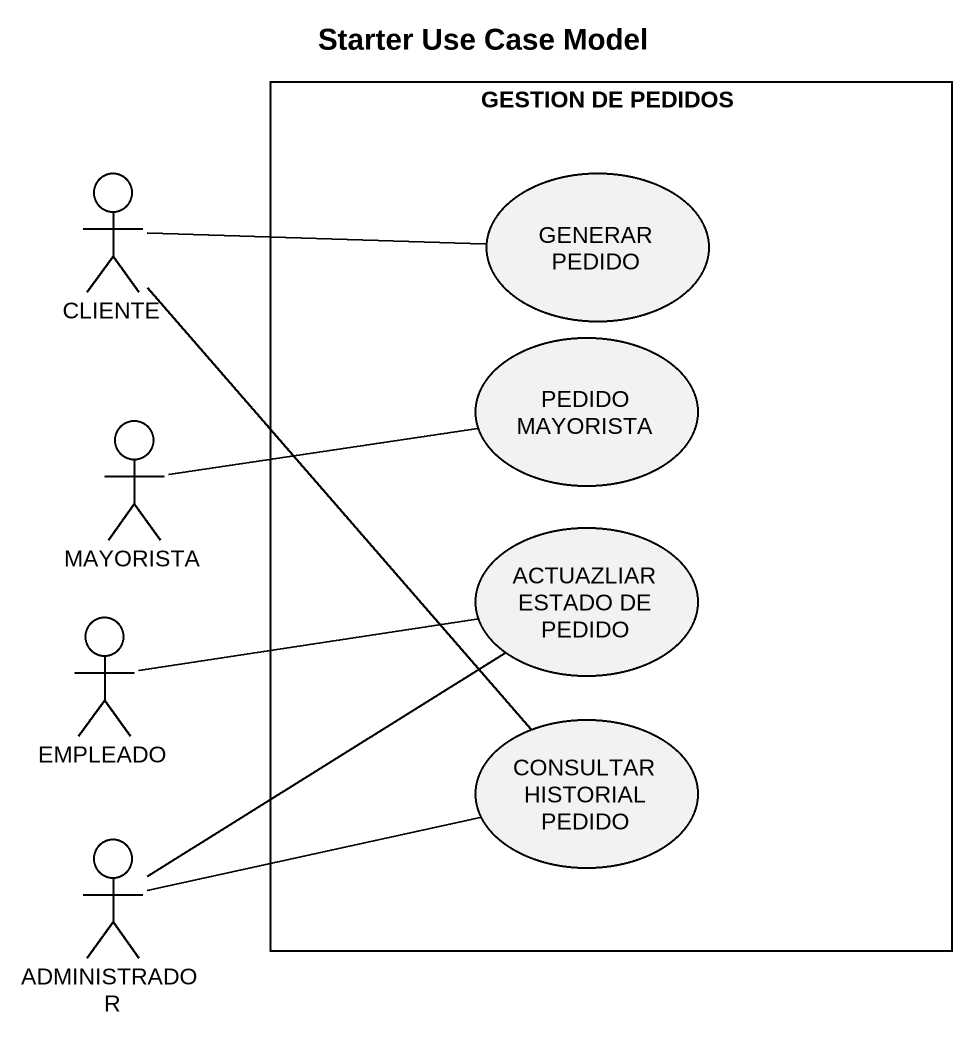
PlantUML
@startuml
title Starter Use Case Model
rectangle "GESTION DE PEDIDOS" as GESTION_DE_PEDIDOS {
  usecase "GENERAR PEDIDO" as GENERAR_PEDIDO
  usecase "PEDIDO MAYORISTA" as PEDIDO_MAYORISTA
  usecase "ACTUAZLIAR ESTADO DE PEDIDO" as ACTUAZLIAR_ESTADO_DE_PEDIDO
  usecase "CONSULTAR HISTORIAL PEDIDO" as CONSULTAR_HISTORIAL_PEDIDO
}
actor CLIENTE
actor MAYORISTA
actor EMPLEADO
actor ADMINISTRADOR
CLIENTE -right- GENERAR_PEDIDO
CLIENTE -- CONSULTAR_HISTORIAL_PEDIDO
MAYORISTA -right- PEDIDO_MAYORISTA
EMPLEADO -right- ACTUAZLIAR_ESTADO_DE_PEDIDO
ADMINISTRADOR -up- ACTUAZLIAR_ESTADO_DE_PEDIDO
ADMINISTRADOR -right- CONSULTAR_HISTORIAL_PEDIDO
@enduml
